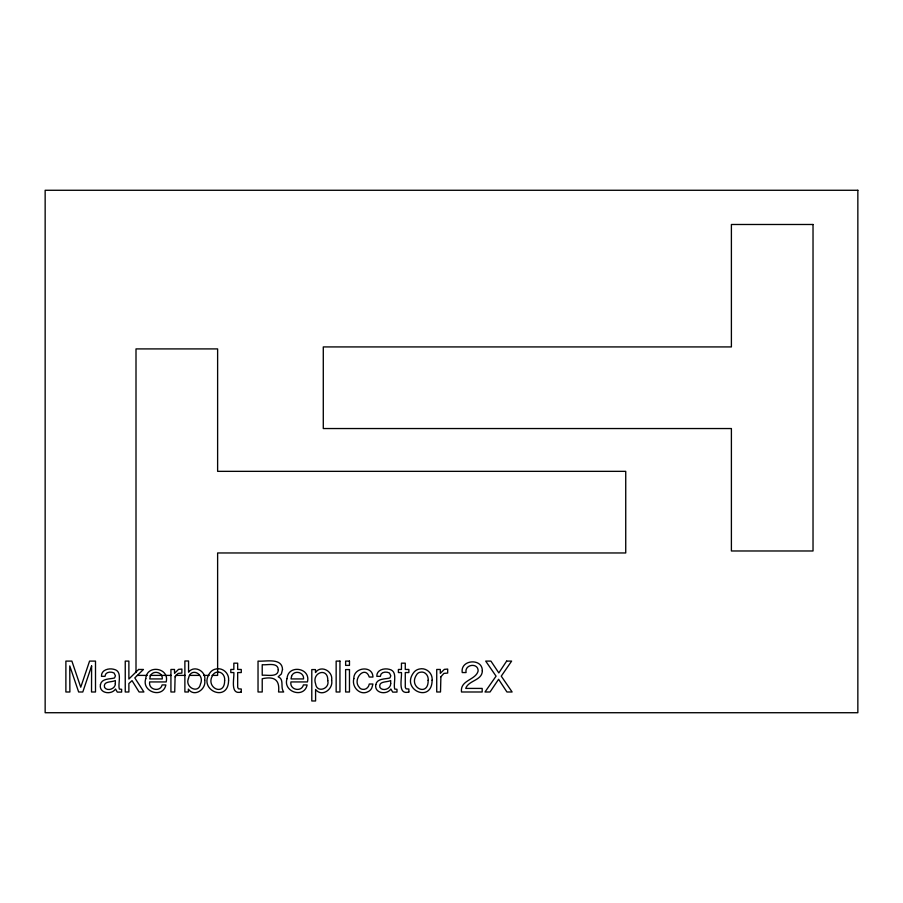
<?xml version="1.0" encoding="UTF-8"?>
<svg xmlns="http://www.w3.org/2000/svg" width="903" height="903" viewBox="0 0 903 903"><rect width="100%" height="100%" fill="white"/><g stroke="black" fill="none" stroke-linecap="round" stroke-linejoin="round"><path stroke-width="1.35" d="M137.414 675.399L147.257 675.399M150.079 675.399L171.186 675.399M175.408 675.399L185.262 675.399M189.483 675.399L199.326 675.399M203.559 675.399L209.18 675.399M212.002 675.399L217.623 675.399L217.623 552.963L625.734 552.963L625.734 471.343L217.623 471.343L217.623 348.908L136.003 348.908L136.003 672.588M91.609 665.929L91.519 691.991L95.504 691.991L95.504 661.098L89.566 661.098L80.751 687.217L71.879 661.098L65.885 661.098L65.885 691.991L69.881 691.991L69.768 665.929L78.651 691.991L82.794 691.991L91.609 665.929M327.766 680.591C330.035 688.944 316.75 693.369 315.632 683.932C311.377 672.295 328.342 666.911 327.766 680.591M188.467 678.446C184.551 687.183 198.4 694.384 200.455 684.09C205.004 674.044 190.691 666.504 188.467 678.446M204.71 680.298C206.482 689.249 194.258 697.703 188.366 689.113L188.366 691.991L184.878 691.991L184.878 660.985L188.558 660.985L188.558 672.204C194.303 664.552 206.494 671.358 204.71 680.298M228.583 680.252C228.425 703.821 196.493 689.531 210.478 672.182A9.301 9.301 0 0 1 215.907 669.021C222.691 667.328 229.339 673.356 228.583 680.252M353.841 678.548C351.391 687.002 360.139 696.224 368.435 691.484A7.732 7.732 0 0 0 371.844 687.894L372.939 684.022L369.259 684.022C368.819 687.409 365.67 690.163 362.193 689.26A4.639 4.639 0 0 1 359.123 687.093C352.136 679.44 365.06 664.687 369.259 677.036L372.939 677.036C372.792 664.98 353.468 667.227 353.841 678.548M432.119 680.252C431.95 703.821 400.018 689.531 414.003 672.182A9.301 9.301 0 0 1 419.443 669.021C426.216 667.328 432.876 673.356 432.119 680.252M145.789 678.571C141.24 691.867 162.912 698.99 165.859 684.925L162.134 684.925C160.305 692.42 148.126 689.926 149.661 681.934L166.175 681.934C169.787 667.622 146.681 664.202 145.789 678.571M287.052 678.571C282.504 691.867 304.187 698.99 307.122 684.925L303.408 684.925C301.568 692.42 289.389 689.926 290.935 681.934L307.438 681.934C311.061 667.622 287.944 664.202 287.052 678.571M331.627 680.23C333.613 689.113 321.829 697.658 315.587 689.463L315.587 700.976L311.795 700.976L311.795 669.575L315.474 669.575L315.474 672.554C320.96 664.495 333.297 671.313 331.627 680.23M278.271 669.823C278.35 677.826 266.882 674.688 262.22 675.252L262.22 664.687C266.87 665.409 278.068 661.843 278.271 669.823M100.436 684.598C98.675 693.278 111.408 695.366 115.528 689.012L117.322 692.127L121.623 692.093L121.623 689.305L119.365 689.068C117.571 683.04 123.056 671.155 113.801 669.292C108.766 667.915 101.046 669.924 101.475 676.347L105.008 676.347C105.098 671.798 110.911 671.313 114.06 672.983L115.437 675.794L114.534 677.984C109.839 679.237 101.7 678.3 100.436 684.598M375.806 684.598C374.045 693.278 386.766 695.366 390.886 689.012L392.692 692.127L396.981 692.093L396.981 689.305L394.724 689.068C392.929 683.04 398.415 671.155 389.17 669.292C384.125 667.915 376.416 669.924 376.833 676.347L380.366 676.347C380.468 671.798 386.27 671.313 389.43 672.983L390.807 675.794L389.893 677.984C385.197 679.237 377.07 678.3 375.806 684.598M482.326 670.794C482.281 680.625 468.499 680.23 465.722 688.413L482.179 688.413L482.179 691.991L461.501 691.991C459.909 679.993 475.768 680.23 478.138 670.963C478.285 662.407 464.334 664.281 466.083 672.554L462.234 672.554C460.124 659.438 482.552 657.892 482.326 670.794M224.633 680.365C224.982 697.421 204.315 687.42 213.063 674.767A5.147 5.147 0 0 1 216.494 672.284C221.416 670.873 225.265 675.692 224.633 680.365M428.157 680.365C428.507 697.421 407.851 687.42 416.588 674.767A5.147 5.147 0 0 1 420.019 672.284C424.952 670.873 428.79 675.692 428.157 680.365M282.515 669.428L281.375 673.965L278.158 676.81C284.027 678.943 280.754 686.246 282.876 690.614L283.7 691.991L278.564 691.991C279.93 679.914 274.41 676.02 262.22 678.74L262.22 691.991L258.032 691.991L258.032 661.098C265.335 661.797 282.075 657.35 282.515 669.428M115.336 683.582C115.64 688.729 107.468 691.788 104.567 687.465C102.84 680.772 111.701 682.533 115.336 680.535L115.336 683.582M390.694 683.582C390.999 688.729 382.827 691.788 379.937 687.465C378.199 680.772 387.06 682.533 390.694 680.535L390.694 683.582M175.103 676.776L174.719 691.991L170.927 691.991L170.927 669.462L174.527 669.462L174.527 673.356L178.546 669.371L181.887 669.067L181.887 673.062L178.117 673.412L175.103 676.776M440.89 676.776L440.506 691.991L436.725 691.991L436.725 669.462L440.314 669.462L440.314 673.356L444.344 669.371L447.685 669.067L447.685 673.062L443.904 673.412L440.89 676.776M150.293 676.279L149.763 678.932L162.28 678.932C163.025 671.934 152.46 669.699 150.293 676.279M291.556 676.279L291.037 678.932L303.555 678.932C304.288 671.934 293.735 669.699 291.556 676.279M506.639 661.098L498.817 672.916L490.927 661.098L485.69 661.098L496.063 676.155L484.99 691.991L490.047 691.991L498.603 679.293L506.933 691.991L512.125 691.991L501.255 676.155L511.629 661.098L506.639 661.098M138.599 669.462L128.881 679.033L128.881 661.098L125.246 661.098L125.246 691.991L128.881 691.991L128.881 683.537L132.052 680.636L139.085 691.991L143.916 691.991L134.807 677.905L143.442 669.462L138.599 669.462M241.27 691.991C229.78 695.321 234.419 678.288 233.843 672.554L230.796 672.554L230.796 669.462L233.843 669.462L233.843 663.174L237.67 663.174L237.67 669.462L241.27 669.462L241.27 672.554L237.67 672.554L237.67 687.262L238.471 688.842L241.27 689.012L241.27 691.991M408.867 691.991C397.376 695.321 402.016 678.288 401.451 672.554L398.392 672.554L398.392 669.462L401.451 669.462L401.451 663.174L405.278 663.174L405.278 669.462L408.867 669.462L408.867 672.554L405.278 672.554L405.278 687.262L406.068 688.842L408.867 689.012L408.867 691.991M857.85 190.273L45.15 190.273L45.15 712.727L857.85 712.727L857.85 190.273M813.027 224.486L731.396 224.486L731.396 346.921L323.285 346.921L323.285 428.541L731.396 428.541L731.396 550.977L813.027 550.977L813.027 224.486M339.946 661.098L336.153 661.098L336.153 691.991L339.946 691.991L339.946 661.098M349.472 661.098L345.623 661.098L345.623 665.387L349.472 665.387L349.472 661.098M349.472 669.575L345.623 669.575L345.623 691.991L349.472 691.991L349.472 669.575"/></g></svg>
